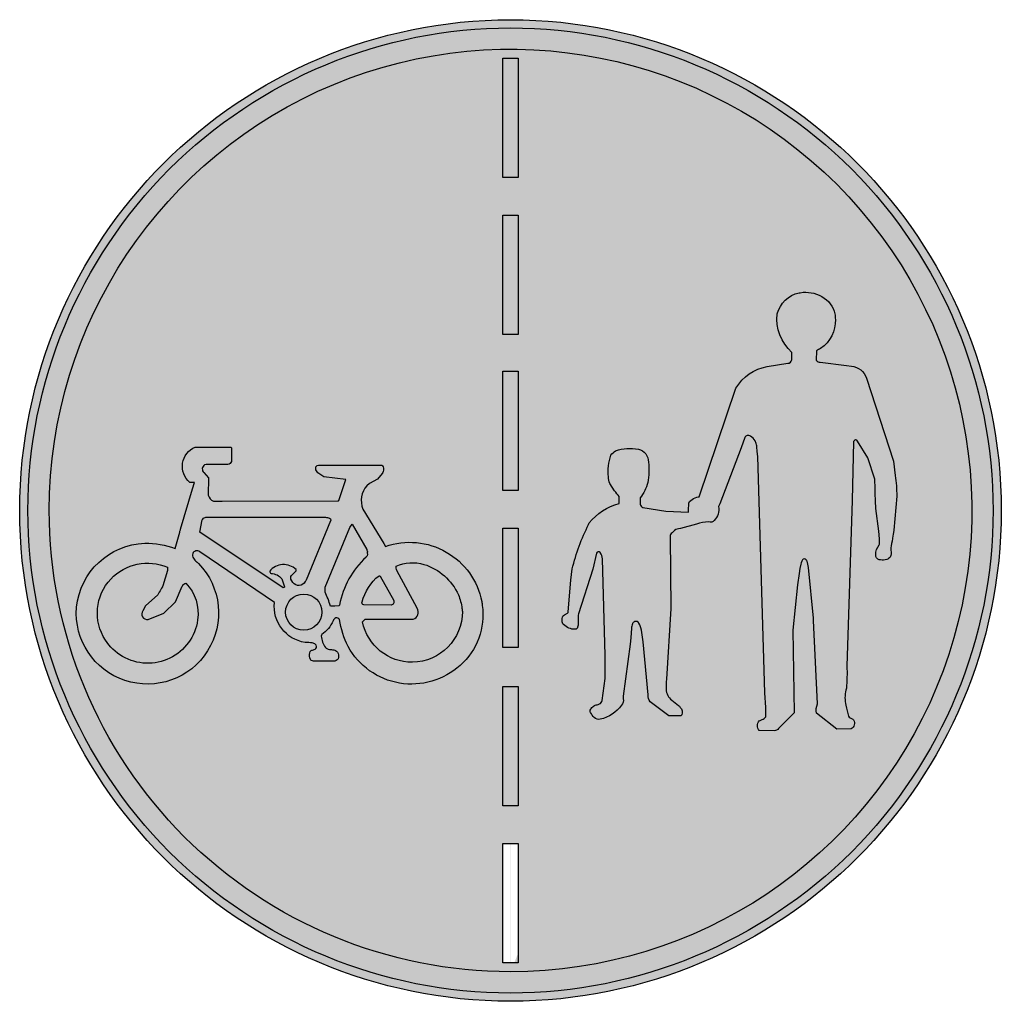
# Model space of a CAD drawing. Extents: x 656 to 1956, y 2 to 602.
# Drawn here: x 656 to 1257, y 2 to 602 of the extents above; entities that cross this region are included whole.
import ezdxf

# ---------------------------------------------------------------- set-up
doc = ezdxf.new("R2010")
doc.units = 0
doc.header["$MEASUREMENT"] = 0

msp = doc.modelspace()

# ---------------------------------------------------------------- hatches: boundary and pattern name
h = msp.add_hatch(color=5)
edge = h.paths.add_edge_path()
edge.add_arc((956.426, 301.962), 300, 90, 270, ccw=False)
edge.add_arc((956.426, 301.962), 300, -90, 90, ccw=False)
edge = h.paths.add_edge_path(flags=16)
edge.add_arc((956.426, 301.962), 295, 179.999948, 270.000034, ccw=False)
edge.add_arc((956.426, 301.962), 295, 89.999957, 180.000043, ccw=False)
edge.add_arc((956.428, 301.96), 295.002, 0.000346, 90.000431, ccw=False)
edge.add_arc((956.428, 301.964), 295.002, 269.999577, 359.999663, ccw=False)
edge = h.paths.add_edge_path(flags=0)
edge.add_arc((956.426, 301.962), 282, 179.999947, 270.000033, ccw=False)
edge.add_arc((956.426, 301.962), 282, 44.999965, 180.000022, ccw=False)
edge.add_arc((956.426, 301.962), 282, -90.000018, 45.00004, ccw=False)
h.paths.add_polyline_path([(951.706, 505.462), (951.706, 578.462), (961.146, 578.462), (961.146, 505.462)], flags=0)
edge = h.paths.add_edge_path(flags=0)
edge.add_line((812.139, 245.741), (766.401, 276.782))
edge.add_arc((764.744, 274.446), 2.864, 54.644244, 154.323322)
edge.add_arc((765.335, 274.709), 3.32, 162.872699, 215.23524)
edge.add_arc((767.866, 275.539), 5.918, 207.631042, 234.326595)
edge.add_arc((738.583, 240.656), 39.646, 46.737511, 49.340095, ccw=False)
edge.add_arc((734.462, 239.31), 43.5, -184.597274, 43.998245, ccw=False)
edge.add_arc((734.359, 238.45), 43.475, 91.894136, 174.261344, ccw=False)
edge.add_arc((733.969, 233.351), 48.561, 68.997043, 91.23544, ccw=False)
edge.add_line((751.374, 278.686), (754.243, 288.777))
edge.add_arc((784.004, 281.042), 30.749, 161.953081, 165.430714, ccw=False)
edge.add_line((754.767, 290.568), (762.019, 315.137))
edge.add_line((762.019, 315.137), (763.146, 319.085))
edge.add_line((763.146, 319.085), (760.426, 319.069))
edge.add_arc((768.618, 328.921), 12.812, 112.62342, 230.256635, ccw=False)
edge.add_line((763.689, 340.747), (785.051, 340.771))
edge.add_arc((784.987, 339.912), 0.861, 24.61375, 85.755953, ccw=False)
edge.add_line((785.77, 340.271), (785.786, 331.886))
edge.add_arc((783.25, 332.805), 2.698, 279.954651, 340.079897, ccw=False)
edge.add_line((783.716, 330.148), (771.335, 330.114))
edge.add_arc((772.386, 317.659), 12.499, 94.821723, 103.67323)
edge.add_arc((770.933, 327.296), 2.923, 120.921479, 227.120804)
edge.add_line((768.944, 325.154), (771.79, 321.997))
edge.add_line((771.79, 321.997), (771.649, 311.263))
edge.add_arc((777.669, 313.217), 6.329, 197.983823, 242.741626)
edge.add_line((774.77, 307.591), (777.804, 307.585))
edge.add_arc((778.449, 288.54), 19.055, 87.586466, 91.938382, ccw=False)
edge.add_line((779.251, 307.579), (780.063, 307.579))
edge.add_line((780.063, 307.579), (850.854, 307.776))
edge.add_arc((850.142, 309.795), 2.141, 289.432516, 309.582946)
edge.add_line((851.506, 308.145), (855.752, 320.845))
edge.add_line((855.752, 320.845), (842.402, 322.599))
edge.add_line((842.402, 322.599), (838.554, 325.028))
edge.add_line((838.554, 325.028), (837.411, 326.882))
edge.add_arc((840.883, 327.683), 3.563, 174.353548, 192.997269, ccw=False)
edge.add_arc((839.045, 327.894), 1.714, 137.673368, 175.317104, ccw=False)
edge.add_arc((839.37, 327.358), 2.322, 99.801435, 133.290368, ccw=False)
edge.add_arc((840.618, 319.147), 10.627, 84.566652, 98.89297, ccw=False)
edge.add_line((841.624, 329.726), (877.673, 329.687))
edge.add_arc((875.435, 327.064), 3.448, -43.729274, 49.537408, ccw=False)
edge.add_line((877.927, 324.68), (875.173, 321.11))
edge.add_line((875.173, 321.11), (870.199, 318.5))
edge.add_line((870.199, 318.5), (868.629, 317.081))
edge.add_arc((878.539, 308.094), 13.378, 137.795434, 203.073657)
edge.add_line((866.231, 302.851), (879.016, 281.864))
edge.add_line((879.016, 281.864), (880, 280.016))
edge.add_arc((894.794, 237.53), 44.988, 11.195522, 109.198131, ccw=False)
edge.add_arc((876.289, 238.723), 63.088, 4.714157, 6.865857, ccw=False)
edge.add_arc((898.45, 238.135), 41.122, -48.629452, 8.070616, ccw=False)
edge.add_arc((895.942, 240.051), 44.221, 208.714492, 312.167953, ccw=False)
edge.add_arc((908.725, 244.181), 57.471, 188.87222, 206.202165, ccw=False)
edge.add_arc((850.141, 234.193), 2.122, 31.992074, 173.96077)
edge.add_arc((827.835, 244.244), 22.46, 306.212082, 334.051864, ccw=False)
edge.add_arc((842.279, 225.15), 1.526, 140.403584, 179.687479)
edge.add_arc((854.965, 226.413), 14.266, 185.048439, 214.988176)
edge.add_arc((845.484, 219.887), 2.758, 216.838982, 260.689607)
edge.add_arc((849.62, 243.745), 26.972, 260.218665, 265.928086)
edge.add_arc((847.438, 212.195), 4.654, 55.561721, 86.712912, ccw=False)
edge.add_arc((847.661, 213.245), 3.685, -7.500367, 49.168462, ccw=False)
edge.add_arc((845.71, 213.101), 5.614, 340.710205, 356.553741, ccw=False)
edge.add_arc((849.175, 212.063), 2.007, 290.194562, 336.019951, ccw=False)
edge.add_arc((847.351, 217.47), 7.713, 282.373132, 289.044143, ccw=False)
edge.add_line((849.004, 209.936), (835.896, 209.91))
edge.add_arc((836.533, 214.653), 4.786, 247.772169, 262.346756, ccw=False)
edge.add_arc((835.188, 211.296), 1.17, 203.707982, 246.576363, ccw=False)
edge.add_arc((841.493, 213.623), 7.889, 170.402501, 200.764786, ccw=False)
edge.add_arc((836.054, 214.5), 2.38, 130.647339, 169.403887, ccw=False)
edge.add_arc((835.574, 214.865), 1.795, 94.258728, 126.598507, ccw=False)
edge.add_arc((835.271, 219.586), 2.936, 273.322008, 293.957653)
edge.add_arc((835.931, 218.739), 1.911, 286.171331, 443.592045)
edge.add_arc((832.129, 211.204), 10.252, 66.947284, 72.238228)
edge.add_arc((831.318, 199.575), 21.753, 79.566274, 91.189427)
edge.add_arc((834.083, 243.18), 22.093, 173.344563, 261.627104, ccw=False)
edge = h.paths.add_edge_path(flags=0)
edge.add_arc((739.809, 266.397), 6.99, -9.509313, 6.928858, ccw=False)
edge.add_line((746.703, 265.242), (743.854, 255.881))
edge.add_arc((734.212, 258.985), 10.129, 338.095631, 342.156399, ccw=False)
edge.add_arc((696.17, 283.07), 55.018, 325.748375, 329.572559, ccw=False)
edge.add_arc((753.983, 244.917), 14.278, 149.776283, 157.177035)
edge.add_line((740.823, 250.455), (733.355, 243.671))
edge.add_line((733.355, 243.671), (731.611, 240.709))
edge.add_arc((734.346, 238.728), 3.377, 144.080375, 278.651465)
edge.add_line((734.854, 235.389), (744.548, 239.097))
edge.add_line((744.548, 239.097), (751.617, 246.126))
edge.add_line((751.617, 246.126), (755.785, 255.723))
edge.add_arc((759.082, 254.121), 3.666, 119.519389, 154.089479, ccw=False)
edge.add_arc((757.909, 255.976), 1.477, 85.536826, 115.369316, ccw=False)
edge.add_arc((738.937, 239.025), 26.528, -8.589315, 43.987996, ccw=False)
edge.add_arc((734.698, 239.35), 30.771, 239.89837, 351.991895, ccw=False)
edge.add_arc((734.19, 238.964), 30.183, 212.483119, 240.364225, ccw=False)
edge.add_arc((734.286, 239.248), 30.418, 136.829715, 212.837375, ccw=False)
edge.add_arc((734.482, 239.25), 30.559, 66.335737, 137.083794, ccw=False)
edge = h.paths.add_edge_path(flags=0)
edge.add_line((766.559, 288.617), (767.955, 296.19))
edge.add_arc((770.429, 295.172), 2.675, 130.769542, 157.629899, ccw=False)
edge.add_arc((770.939, 294.078), 3.851, 92.15838, 125.879454, ccw=False)
edge.add_arc((772.099, 259.544), 38.404, 90.451061, 91.947814, ccw=False)
edge.add_line((771.797, 297.947), (843.255, 297.853))
edge.add_arc((841.526, 285.268), 12.703, 70.859875, 82.177126, ccw=False)
edge.add_arc((845.291, 296.12), 1.216, -2.884892, 70.80966, ccw=False)
edge.add_arc((841.803, 296.211), 4.706, 352.207233, 358.148414, ccw=False)
edge.add_line((846.465, 295.573), (831.583, 259.401))
edge.add_arc((817.045, 268.456), 17.128, 324.44956, 328.082495, ccw=False)
edge.add_arc((826.972, 260.631), 4.54, 217.05098, 331.984065, ccw=False)
edge.add_line((823.348, 257.895), (822.195, 259.923))
edge.add_arc((824.899, 260.707), 2.815, 128.279199, 196.164811, ccw=False)
edge.add_line((823.155, 262.917), (825.388, 265.142))
edge.add_arc((823.357, 265.426), 2.051, 352.037802, 372.127329)
edge.add_arc((817.775, 257.889), 11.003, 46.403986, 141.132819)
edge.add_arc((810.631, 264.8), 1.423, 180.289849, 211.058946)
edge.add_arc((811.294, 265.39), 2.301, 215.118159, 236.317751)
edge.add_arc((809.763, 254.652), 8.827, 38.71914, 88.344442, ccw=False)
edge.add_line((816.65, 260.173), (818.091, 256.003))
edge.add_arc((817.6, 255.467), 0.727, -105.755189, 47.551563, ccw=False)
edge.add_line((817.403, 254.767), (766.559, 288.617))
edge = h.paths.add_edge_path(flags=0)
edge.add_arc((829.995, 239.849), 11.063, 0, 180, ccw=False)
edge.add_arc((829.995, 239.849), 11.063, -180, 0, ccw=False)
edge = h.paths.add_edge_path(flags=0)
edge.add_line((859.64, 293.7), (868.547, 278.094))
edge.add_arc((861.487, 275.152), 7.648, 16.667929, 22.620309, ccw=False)
edge.add_arc((866.785, 276.583), 2.168, -13.602097, 20.614651, ccw=False)
edge.add_arc((834.307, 275.116), 34.598, -1.584219, 1.584219, ccw=False)
edge.add_arc((900.882, 237.121), 48.941, 130.816437, 132.054786)
edge.add_arc((905.11, 233.777), 54.264, 133.004586, 168.967597)
edge.add_line((851.849, 244.161), (851.453, 243.643))
edge.add_line((851.453, 243.643), (849.014, 243.522))
edge.add_arc((848.779, 297.679), 54.158, 267.476767, 270.248327, ccw=False)
edge.add_arc((779.035, 221.946), 70.747, 17.801058, 25.197917)
edge.add_line((843.05, 252.066), (843.05, 255.171))
edge.add_line((843.05, 255.171), (858.275, 291.598))
edge.add_line((858.275, 291.598), (859.64, 293.7))
edge = h.paths.add_edge_path(flags=0)
edge.add_arc((875.487, 260.451), 1.735, 47.674759, 71.230098, ccw=False)
edge.add_line((876.655, 261.734), (885.009, 246.876))
edge.add_arc((883.264, 246.091), 1.914, -84.776214, 24.223633, ccw=False)
edge.add_line((883.438, 244.185), (866.784, 244.266))
edge.add_arc((866.819, 245.475), 1.21, 153.010791, 268.349489, ccw=False)
edge.add_arc((894.45, 238.954), 29.567, 128.498306, 166.166133, ccw=False)
edge = h.paths.add_edge_path(flags=0)
edge.add_line((867.674, 235.475), (896.923, 235.458))
edge.add_arc((895.591, 239.742), 4.486, 287.266305, 393.042515)
edge.add_line((899.352, 242.188), (886.975, 265.346))
edge.add_arc((893.059, 267.94), 6.614, 179.769789, 203.093798, ccw=False)
edge.add_arc((896.518, 244.21), 25.804, 74.247374, 112.976307, ccw=False)
edge.add_arc((893.192, 236.185), 34.446, 24.466676, 72.547679, ccw=False)
edge.add_arc((896.396, 238.533), 30.568, 6.603965, 22.946256, ccw=False)
edge.add_arc((945.632, 245.922), 19.264, 191.598843, 193.283187)
edge.add_arc((921.344, 240.326), 5.661, -0.398577, 11.922982, ccw=False)
edge.add_arc((895.998, 240.192), 31.008, -89.101035, 0.17588, ccw=False)
edge.add_arc((896.153, 239.968), 30.782, 191.525466, 270.615248, ccw=False)
edge.add_arc((868.87, 232.579), 3.133, 112.434385, 156.707652, ccw=False)
edge = h.paths.add_edge_path(flags=0)
edge.add_line((1014.21, 199.194), (1014.39, 213.267))
edge.add_line((1014.39, 213.267), (1012.72, 272.406))
edge.add_arc((1005.444, 271.681), 7.312, 5.693629, 38.456088)
edge.add_arc((1010.209, 275.478), 1.219, 37.982266, 160.589926)
edge.add_line((1009.06, 275.883), (1006.76, 266.14))
edge.add_line((1006.76, 266.14), (998.076, 238.819))
edge.add_arc((1000.576, 237.618), 2.773, 154.349088, 187.59302)
edge.add_line((997.827, 237.252), (997.779, 233.012))
edge.add_arc((993.761, 232.372), 4.069, -24.439454, 9.043423, ccw=False)
edge.add_arc((995.949, 230.902), 1.531, 270.215036, 352.016977, ccw=False)
edge.add_arc((995.584, 238.303), 8.939, 221.656778, 272.378312, ccw=False)
edge.add_arc((990.234, 234.149), 2.227, 172.378529, 233.379747, ccw=False)
edge.add_line((988.026, 234.444), (988.018, 235.943))
edge.add_arc((990.32, 236.06), 2.305, 143.127751, 182.913894, ccw=False)
edge.add_arc((990.639, 235.355), 3.007, 113.508951, 136.011061, ccw=False)
edge.add_line((989.44, 238.112), (991.274, 239.163))
edge.add_arc((990.926, 239.861), 0.78, 296.53175, 369.842798)
edge.add_line((991.694, 239.994), (993.404, 259.367))
edge.add_line((993.404, 259.367), (994.179, 266.244))
edge.add_arc((1113.8, 237.712), 122.977, 153.02761, 166.584275, ccw=False)
edge.add_line((1004.2, 293.489), (1004.58, 294.339))
edge.add_arc((1031.893, 272.272), 35.114, 105.025586, 141.064165, ccw=False)
edge.add_line((1022.79, 306.185), (1022.92, 310.475))
edge.add_arc((1060.435, 343.501), 49.981, 216.175271, 221.358165, ccw=False)
edge.add_line((1020.09, 313.999), (1017.07, 318.402))
edge.add_arc((1036.202, 324.231), 20, 185.071931, 196.944969, ccw=False)
edge.add_arc((1049.599, 325.565), 33.463, 162.243707, 185.31887, ccw=False)
edge.add_arc((1026.285, 329.203), 10.785, 121.124819, 142.487414, ccw=False)
edge.add_arc((1029.475, 313.624), 26.314, 78.814473, 109.457742, ccw=False)
edge.add_arc((1032.792, 331.652), 7.989, -0.817321, 77.067685, ccw=False)
edge.add_arc((991.832, 326.761), 49.181, -9.052359, 5.574019, ccw=False)
edge.add_arc((1012.673, 327.147), 28.893, 322.712398, 343.669878, ccw=False)
edge.add_line((1035.66, 309.643), (1035.63, 305.928))
edge.add_arc((1039.175, 306.796), 3.65, 193.752313, 237.977457)
edge.add_line((1037.24, 303.701), (1051.38, 301.638))
edge.add_line((1051.38, 301.638), (1065.22, 301.017))
edge.add_line((1065.22, 301.017), (1065.34, 302.937))
edge.add_line((1065.34, 302.937), (1065.37, 305.383))
edge.add_arc((1068.613, 305.637), 3.253, 109.819854, 184.475819, ccw=False)
edge.add_arc((1073.907, 299.117), 11.519, 103.436575, 123.731656, ccw=False)
edge.add_arc((1071.362, 312.077), 1.761, 265.714325, 284.08386)
edge.add_line((1071.79, 310.369), (1094.26, 376.76))
edge.add_arc((1118.215, 362.522), 27.866, 100.158249, 149.27461, ccw=False)
edge.add_line((1113.3, 389.952), (1125.92, 391.948))
edge.add_arc((1125.853, 394.565), 2.618, 271.465751, 348.675342)
edge.add_line((1128.42, 394.051), (1128.39, 398.654))
edge.add_arc((1146.869, 419.071), 27.537, 173.651461, 227.852995, ccw=False)
edge.add_arc((1136.786, 417.581), 17.871, 102.460071, 165.300144, ccw=False)
edge.add_arc((1136.503, 413.922), 21.41, 97.900034, 99.605959, ccw=False)
edge.add_arc((1136.878, 416.01), 19.403, 59.727655, 99.847453, ccw=False)
edge.add_arc((1139.145, 418.596), 16.041, 12.921563, 62.063744, ccw=False)
edge.add_arc((1130.974, 418.794), 24.046, -0.005049, 8.101832, ccw=False)
edge.add_arc((1134.658, 417.97), 20.379, -56.113443, 2.310918, ccw=False)
edge.add_arc((1178.374, 343.876), 65.696, 119.503623, 122.092893)
edge.add_line((1143.47, 399.533), (1143.39, 393.773))
edge.add_arc((1145.823, 395.751), 3.135, 219.112649, 267.757249)
edge.add_line((1145.7, 392.618), (1161.93, 390.659))
edge.add_line((1161.93, 390.659), (1164.87, 390.249))
edge.add_arc((1163.518, 379.074), 11.257, 20.087876, 83.102064, ccw=False)
edge.add_line((1174.09, 382.94), (1190.66, 332.035))
edge.add_line((1190.66, 332.035), (1191.69, 323.38))
edge.add_arc((1073.153, 308.391), 119.481, 1.14553, 7.206651, ccw=False)
edge.add_line((1192.61, 310.78), (1190.72, 290.007))
edge.add_line((1190.72, 290.007), (1190.41, 287.348))
edge.add_line((1190.41, 287.348), (1190.26, 286.436))
edge.add_line((1190.26, 286.436), (1189.67, 283.126))
edge.add_arc((1201.747, 278.918), 12.789, 160.790635, 185.646182)
edge.add_arc((1183.119, 276.275), 6.061, -28.218609, 13.209462, ccw=False)
edge.add_arc((1184.879, 276.161), 4.516, 291.446415, 322.464185, ccw=False)
edge.add_arc((1184.131, 282.01), 10.335, 261.253902, 283.419533, ccw=False)
edge.add_arc((1182.308, 274.116), 2.335, 257.931175, 276.189558, ccw=False)
edge.add_arc((1182.83, 274.809), 3.142, 177.640123, 251.259369, ccw=False)
edge.add_arc((1189.306, 274.857), 9.617, 140.743107, 179.514575, ccw=False)
edge.add_arc((1161.731, 284.013), 20.362, 351.326528, 357.284611)
edge.add_line((1182.07, 283.048), (1182.1, 284.712))
edge.add_line((1182.1, 284.712), (1181.62, 289.318))
edge.add_line((1181.62, 289.318), (1179.84, 303.271))
edge.add_arc((1335.285, 315.368), 155.915, 179.980222, 184.449964, ccw=False)
edge.add_line((1179.37, 315.422), (1179.15, 321.039))
edge.add_line((1179.15, 321.039), (1174.81, 334.136))
edge.add_line((1174.81, 334.136), (1168.64, 344.338))
edge.add_arc((1167.441, 343.723), 1.348, 27.16908, 158.159092)
edge.add_line((1166.19, 344.224), (1165.31, 308.086))
edge.add_line((1165.31, 308.086), (1162.05, 206.808))
edge.add_arc((1050.698, 201.967), 111.457, -4.4447, 2.489548, ccw=False)
edge.add_arc((1152.946, 195.092), 9.047, 341.186586, 348.765406, ccw=False)
edge.add_arc((1179.178, 187.536), 18.267, 165.291304, 194.831728)
edge.add_arc((1206.282, 189.658), 45.275, 188.635463, 197.150623)
edge.add_arc((1165.214, 177.258), 2.391, 203.429718, 242.233697)
edge.add_arc((1188.272, 218.796), 49.899, 241.025551, 243.040729)
edge.add_arc((1164.304, 171.603), 3.031, 51.518781, 63.635003, ccw=False)
edge.add_arc((1162.316, 172.007), 4.346, -56.410143, 26.938157, ccw=False)
edge.add_line((1164.72, 168.387), (1155.88, 168.32))
edge.add_line((1155.88, 168.32), (1143.54, 177.987))
edge.add_arc((1151.403, 180.048), 8.129, 152.851702, 194.685934, ccw=False)
edge.add_line((1144.17, 183.757), (1141.73, 234.778))
edge.add_line((1141.73, 234.778), (1141.6, 236.229))
edge.add_line((1141.6, 236.229), (1138.55, 267.028))
edge.add_line((1138.55, 267.028), (1138, 270.085))
edge.add_arc((1134.842, 269.591), 3.197, 8.896984, 44.547354)
edge.add_arc((1136.073, 271.228), 1.21, 30.038821, 152.501236)
edge.add_arc((1136.685, 270.18), 2.328, 136.37788, 157.785459)
edge.add_line((1134.53, 271.06), (1134.18, 269.881))
edge.add_line((1134.18, 269.881), (1134.01, 269.239))
edge.add_line((1134.01, 269.239), (1133.34, 266.435))
edge.add_line((1133.34, 266.435), (1132.84, 263.375))
edge.add_line((1132.84, 263.375), (1131.93, 256.565))
edge.add_line((1131.93, 256.565), (1128.95, 228.855))
edge.add_line((1128.95, 228.855), (1129.77, 178.255))
edge.add_line((1129.77, 178.255), (1120.3, 168.73))
edge.add_arc((1117.742, 170.375), 3.042, 267.327292, 327.253473, ccw=False)
edge.add_line((1117.6, 167.337), (1108.44, 167.384))
edge.add_arc((1111.917, 170.363), 4.578, 138.087317, 220.584035, ccw=False)
edge.add_arc((1100.755, 195.09), 23.015, 289.691249, 294.611604)
edge.add_arc((1107.684, 180.09), 6.492, 294.147343, 319.085558)
edge.add_line((1112.59, 175.838), (1112.57, 181.522))
edge.add_line((1112.57, 181.522), (1111.92, 190.578))
edge.add_line((1111.92, 190.578), (1107.55, 335.048))
edge.add_line((1107.55, 335.048), (1107.32, 338.091))
edge.add_line((1107.32, 338.091), (1107.05, 340.787))
edge.add_arc((1097.335, 339.949), 9.751, 4.927438, 21.46)
edge.add_arc((1098.97, 340.558), 8.007, 21.68501, 29.333929)
edge.add_arc((1099.352, 340.863), 7.525, 28.740857, 60.390443)
edge.add_arc((1101.707, 345.829), 2.083, 49.138686, 160.756273)
edge.add_line((1099.74, 346.516), (1097.41, 340.221))
edge.add_line((1097.41, 340.221), (1084.5, 305.965))
edge.add_line((1084.5, 305.965), (1083.65, 304.312))
edge.add_arc((1074.422, 302.585), 9.388, -45.263593, 10.602178, ccw=False)
edge.add_arc((1078.698, 297.76), 2.973, 249.779868, 321.669009, ccw=False)
edge.add_arc((1077.499, 273.935), 21.035, 89.533029, 110.76725)
edge.add_line((1070.04, 293.604), (1060.37, 290.958))
edge.add_line((1060.37, 290.958), (1059.12, 290.7))
edge.add_arc((1059.062, 287.116), 3.584, 89.0761, 145.741266)
edge.add_arc((1072.946, 271.323), 24.516, 133.404961, 136.103835)
edge.add_arc((1056.391, 286.32), 2.289, 119.031941, 188.990082)
edge.add_line((1054.13, 285.962), (1054.53, 242.124))
edge.add_line((1054.53, 242.124), (1051.84, 198.812))
edge.add_arc((1099.036, 193.349), 47.511, 173.397266, 180.841746)
edge.add_arc((1060.249, 193.059), 8.728, 182.679045, 233.850402)
edge.add_arc((998.225, 110.173), 94.795, 50.038123, 53.131816, ccw=False)
edge.add_arc((1054.232, 177.239), 7.421, 36.067192, 48.89852, ccw=False)
edge.add_arc((1056.747, 178.506), 4.664, -17.312628, 41.693796, ccw=False)
edge.add_arc((1060.115, 177.519), 1.157, 255.211527, 339.698112, ccw=False)
edge.add_line((1059.82, 176.401), (1053.13, 176.363))
edge.add_line((1053.13, 176.363), (1041.77, 185.086))
edge.add_arc((1045.662, 188.5), 5.177, 172.41859, 221.259389, ccw=False)
edge.add_line((1040.53, 189.183), (1037.52, 221.596))
edge.add_line((1037.52, 221.596), (1036.51, 228.707))
edge.add_line((1036.51, 228.707), (1036.13, 230.223))
edge.add_arc((1015.487, 223.241), 21.792, 18.68777, 25.475838)
edge.add_arc((1032.84, 231.886), 2.432, 17.423663, 26.292333)
edge.add_arc((1033.083, 232.055), 2.14, 25.116055, 114.360803)
edge.add_arc((1033.201, 231.86), 2.366, 115.028807, 156.564652)
edge.add_arc((1033.602, 231.256), 3, 149.009262, 153.369151)
edge.add_arc((1037.092, 230.196), 6.624, 158.709005, 181.43526)
edge.add_line((1030.47, 230.03), (1030, 224.041))
edge.add_line((1030, 224.041), (1029.56, 220.238))
edge.add_line((1029.56, 220.238), (1025.35, 188.353))
edge.add_arc((1044.548, 188.051), 19.2, 179.098552, 183.807396)
edge.add_arc((1020.709, 186.064), 4.735, -41.045544, 8.648396, ccw=False)
edge.add_arc((1006.371, 195.783), 22.03, 283.010148, 324.386322, ccw=False)
edge.add_arc((1010.428, 178.06), 3.849, 223.567584, 283.547442, ccw=False)
edge.add_arc((1017.391, 185.039), 13.706, 208.707645, 224.6462, ccw=False)
edge.add_arc((1007.1, 179.384), 1.964, 147.725995, 208.218335, ccw=False)
edge.add_arc((1011.281, 176.893), 6.83, 126.380215, 148.781927, ccw=False)
edge.add_arc((1009.47, 179.791), 3.433, 91.843362, 130.735515, ccw=False)
edge.add_arc((1007.365, 192.211), 9.208, 282.512408, 291.97051)
edge.add_arc((1009.347, 186.583), 3.258, 296.684055, 346.127665)
edge.add_line((1012.51, 185.802), (1014.21, 199.194))
h.paths.add_polyline_path([(951.706, 409.462), (951.706, 482.462), (961.146, 482.462), (961.146, 409.462)], flags=0)
h.paths.add_polyline_path([(951.706, 314.188), (951.706, 387.188), (961.146, 387.188), (961.146, 314.188)], flags=0)
h.paths.add_polyline_path([(951.706, 218.188), (951.706, 291.188), (961.146, 291.188), (961.146, 218.188)], flags=0)
h.paths.add_polyline_path([(951.706, 121.462), (951.706, 194.462), (961.146, 194.462), (961.146, 121.462)], flags=0)
h = msp.add_hatch(color=7)
edge = h.paths.add_edge_path()
edge.add_arc((956.426, 301.962), 295, 179.999948, 270.000034, ccw=False)
edge.add_arc((956.426, 301.962), 295, 89.999957, 180.000043, ccw=False)
edge.add_arc((956.428, 301.96), 295.002, 0.000346, 90.000431, ccw=False)
edge.add_arc((956.428, 301.964), 295.002, 269.999577, 359.999663, ccw=False)
edge = h.paths.add_edge_path(flags=16)
edge.add_arc((956.426, 301.962), 282, 179.999947, 270.000033, ccw=False)
edge.add_arc((956.426, 301.962), 282, 44.999965, 180.000022, ccw=False)
edge.add_arc((956.426, 301.962), 282, -90.000018, 45.00004, ccw=False)
edge = h.paths.add_edge_path(flags=0)
edge.add_line((812.139, 245.741), (766.401, 276.782))
edge.add_arc((764.744, 274.446), 2.864, 54.644244, 154.323322)
edge.add_arc((765.335, 274.709), 3.32, 162.872699, 215.23524)
edge.add_arc((767.866, 275.539), 5.918, 207.631042, 234.326595)
edge.add_arc((738.583, 240.656), 39.646, 46.737511, 49.340095, ccw=False)
edge.add_arc((734.462, 239.31), 43.5, -184.597274, 43.998245, ccw=False)
edge.add_arc((734.359, 238.45), 43.475, 91.894136, 174.261344, ccw=False)
edge.add_arc((733.969, 233.351), 48.561, 68.997043, 91.23544, ccw=False)
edge.add_line((751.374, 278.686), (754.243, 288.777))
edge.add_arc((784.004, 281.042), 30.749, 161.953081, 165.430714, ccw=False)
edge.add_line((754.767, 290.568), (762.019, 315.137))
edge.add_line((762.019, 315.137), (763.146, 319.085))
edge.add_line((763.146, 319.085), (760.426, 319.069))
edge.add_arc((768.618, 328.921), 12.812, 112.62342, 230.256635, ccw=False)
edge.add_line((763.689, 340.747), (785.051, 340.771))
edge.add_arc((784.987, 339.912), 0.861, 24.61375, 85.755953, ccw=False)
edge.add_line((785.77, 340.271), (785.786, 331.886))
edge.add_arc((783.25, 332.805), 2.698, 279.954651, 340.079897, ccw=False)
edge.add_line((783.716, 330.148), (771.335, 330.114))
edge.add_arc((772.386, 317.659), 12.499, 94.821723, 103.67323)
edge.add_arc((770.933, 327.296), 2.923, 120.921479, 227.120804)
edge.add_line((768.944, 325.154), (771.79, 321.997))
edge.add_line((771.79, 321.997), (771.649, 311.263))
edge.add_arc((777.669, 313.217), 6.329, 197.983823, 242.741626)
edge.add_line((774.77, 307.591), (777.804, 307.585))
edge.add_arc((778.449, 288.54), 19.055, 87.586466, 91.938382, ccw=False)
edge.add_line((779.251, 307.579), (780.063, 307.579))
edge.add_line((780.063, 307.579), (850.854, 307.776))
edge.add_arc((850.142, 309.795), 2.141, 289.432516, 309.582946)
edge.add_line((851.506, 308.145), (855.752, 320.845))
edge.add_line((855.752, 320.845), (842.402, 322.599))
edge.add_line((842.402, 322.599), (838.554, 325.028))
edge.add_line((838.554, 325.028), (837.411, 326.882))
edge.add_arc((840.883, 327.683), 3.563, 174.353548, 192.997269, ccw=False)
edge.add_arc((839.045, 327.894), 1.714, 137.673368, 175.317104, ccw=False)
edge.add_arc((839.37, 327.358), 2.322, 99.801435, 133.290368, ccw=False)
edge.add_arc((840.618, 319.147), 10.627, 84.566652, 98.89297, ccw=False)
edge.add_line((841.624, 329.726), (877.673, 329.687))
edge.add_arc((875.435, 327.064), 3.448, -43.729274, 49.537408, ccw=False)
edge.add_line((877.927, 324.68), (875.173, 321.11))
edge.add_line((875.173, 321.11), (870.199, 318.5))
edge.add_line((870.199, 318.5), (868.629, 317.081))
edge.add_arc((878.539, 308.094), 13.378, 137.795434, 203.073657)
edge.add_line((866.231, 302.851), (879.016, 281.864))
edge.add_line((879.016, 281.864), (880, 280.016))
edge.add_arc((894.794, 237.53), 44.988, 11.195522, 109.198131, ccw=False)
edge.add_arc((876.289, 238.723), 63.088, 4.714157, 6.865857, ccw=False)
edge.add_arc((898.45, 238.135), 41.122, -48.629452, 8.070616, ccw=False)
edge.add_arc((895.942, 240.051), 44.221, 208.714492, 312.167953, ccw=False)
edge.add_arc((908.725, 244.181), 57.471, 188.87222, 206.202165, ccw=False)
edge.add_arc((850.141, 234.193), 2.122, 31.992074, 173.96077)
edge.add_arc((827.835, 244.244), 22.46, 306.212082, 334.051864, ccw=False)
edge.add_arc((842.279, 225.15), 1.526, 140.403584, 179.687479)
edge.add_arc((854.965, 226.413), 14.266, 185.048439, 214.988176)
edge.add_arc((845.484, 219.887), 2.758, 216.838982, 260.689607)
edge.add_arc((849.62, 243.745), 26.972, 260.218665, 265.928086)
edge.add_arc((847.438, 212.195), 4.654, 55.561721, 86.712912, ccw=False)
edge.add_arc((847.661, 213.245), 3.685, -7.500367, 49.168462, ccw=False)
edge.add_arc((845.71, 213.101), 5.614, 340.710205, 356.553741, ccw=False)
edge.add_arc((849.175, 212.063), 2.007, 290.194562, 336.019951, ccw=False)
edge.add_arc((847.351, 217.47), 7.713, 282.373132, 289.044143, ccw=False)
edge.add_line((849.004, 209.936), (835.896, 209.91))
edge.add_arc((836.533, 214.653), 4.786, 247.772169, 262.346756, ccw=False)
edge.add_arc((835.188, 211.296), 1.17, 203.707982, 246.576363, ccw=False)
edge.add_arc((841.493, 213.623), 7.889, 170.402501, 200.764786, ccw=False)
edge.add_arc((836.054, 214.5), 2.38, 130.647339, 169.403887, ccw=False)
edge.add_arc((835.574, 214.865), 1.795, 94.258728, 126.598507, ccw=False)
edge.add_arc((835.271, 219.586), 2.936, 273.322008, 293.957653)
edge.add_arc((835.931, 218.739), 1.911, 286.171331, 443.592045)
edge.add_arc((832.129, 211.204), 10.252, 66.947284, 72.238228)
edge.add_arc((831.318, 199.575), 21.753, 79.566274, 91.189427)
edge.add_arc((834.083, 243.18), 22.093, 173.344563, 261.627104, ccw=False)
edge = h.paths.add_edge_path(flags=0)
edge.add_arc((739.809, 266.397), 6.99, -9.509313, 6.928858, ccw=False)
edge.add_line((746.703, 265.242), (743.854, 255.881))
edge.add_arc((734.212, 258.985), 10.129, 338.095631, 342.156399, ccw=False)
edge.add_arc((696.17, 283.07), 55.018, 325.748375, 329.572559, ccw=False)
edge.add_arc((753.983, 244.917), 14.278, 149.776283, 157.177035)
edge.add_line((740.823, 250.455), (733.355, 243.671))
edge.add_line((733.355, 243.671), (731.611, 240.709))
edge.add_arc((734.346, 238.728), 3.377, 144.080375, 278.651465)
edge.add_line((734.854, 235.389), (744.548, 239.097))
edge.add_line((744.548, 239.097), (751.617, 246.126))
edge.add_line((751.617, 246.126), (755.785, 255.723))
edge.add_arc((759.082, 254.121), 3.666, 119.519389, 154.089479, ccw=False)
edge.add_arc((757.909, 255.976), 1.477, 85.536826, 115.369316, ccw=False)
edge.add_arc((738.937, 239.025), 26.528, -8.589315, 43.987996, ccw=False)
edge.add_arc((734.698, 239.35), 30.771, 239.89837, 351.991895, ccw=False)
edge.add_arc((734.19, 238.964), 30.183, 212.483119, 240.364225, ccw=False)
edge.add_arc((734.286, 239.248), 30.418, 136.829715, 212.837375, ccw=False)
edge.add_arc((734.482, 239.25), 30.559, 66.335737, 137.083794, ccw=False)
edge = h.paths.add_edge_path(flags=0)
edge.add_line((766.559, 288.617), (767.955, 296.19))
edge.add_arc((770.429, 295.172), 2.675, 130.769542, 157.629899, ccw=False)
edge.add_arc((770.939, 294.078), 3.851, 92.15838, 125.879454, ccw=False)
edge.add_arc((772.099, 259.544), 38.404, 90.451061, 91.947814, ccw=False)
edge.add_line((771.797, 297.947), (843.255, 297.853))
edge.add_arc((841.526, 285.268), 12.703, 70.859875, 82.177126, ccw=False)
edge.add_arc((845.291, 296.12), 1.216, -2.884892, 70.80966, ccw=False)
edge.add_arc((841.803, 296.211), 4.706, 352.207233, 358.148414, ccw=False)
edge.add_line((846.465, 295.573), (831.583, 259.401))
edge.add_arc((817.045, 268.456), 17.128, 324.44956, 328.082495, ccw=False)
edge.add_arc((826.972, 260.631), 4.54, 217.05098, 331.984065, ccw=False)
edge.add_line((823.348, 257.895), (822.195, 259.923))
edge.add_arc((824.899, 260.707), 2.815, 128.279199, 196.164811, ccw=False)
edge.add_line((823.155, 262.917), (825.388, 265.142))
edge.add_arc((823.357, 265.426), 2.051, 352.037802, 372.127329)
edge.add_arc((817.775, 257.889), 11.003, 46.403986, 141.132819)
edge.add_arc((810.631, 264.8), 1.423, 180.289849, 211.058946)
edge.add_arc((811.294, 265.39), 2.301, 215.118159, 236.317751)
edge.add_arc((809.763, 254.652), 8.827, 38.71914, 88.344442, ccw=False)
edge.add_line((816.65, 260.173), (818.091, 256.003))
edge.add_arc((817.6, 255.467), 0.727, -105.755189, 47.551563, ccw=False)
edge.add_line((817.403, 254.767), (766.559, 288.617))
edge = h.paths.add_edge_path(flags=0)
edge.add_arc((829.995, 239.849), 11.063, 0, 180, ccw=False)
edge.add_arc((829.995, 239.849), 11.063, -180, 0, ccw=False)
edge = h.paths.add_edge_path(flags=0)
edge.add_line((859.64, 293.7), (868.547, 278.094))
edge.add_arc((861.487, 275.152), 7.648, 16.667929, 22.620309, ccw=False)
edge.add_arc((866.785, 276.583), 2.168, -13.602097, 20.614651, ccw=False)
edge.add_arc((834.307, 275.116), 34.598, -1.584219, 1.584219, ccw=False)
edge.add_arc((900.882, 237.121), 48.941, 130.816437, 132.054786)
edge.add_arc((905.11, 233.777), 54.264, 133.004586, 168.967597)
edge.add_line((851.849, 244.161), (851.453, 243.643))
edge.add_line((851.453, 243.643), (849.014, 243.522))
edge.add_arc((848.779, 297.679), 54.158, 267.476767, 270.248327, ccw=False)
edge.add_arc((779.035, 221.946), 70.747, 17.801058, 25.197917)
edge.add_line((843.05, 252.066), (843.05, 255.171))
edge.add_line((843.05, 255.171), (858.275, 291.598))
edge.add_line((858.275, 291.598), (859.64, 293.7))
edge = h.paths.add_edge_path(flags=0)
edge.add_arc((875.487, 260.451), 1.735, 47.674759, 71.230098, ccw=False)
edge.add_line((876.655, 261.734), (885.009, 246.876))
edge.add_arc((883.264, 246.091), 1.914, -84.776214, 24.223633, ccw=False)
edge.add_line((883.438, 244.185), (866.784, 244.266))
edge.add_arc((866.819, 245.475), 1.21, 153.010791, 268.349489, ccw=False)
edge.add_arc((894.45, 238.954), 29.567, 128.498306, 166.166133, ccw=False)
edge = h.paths.add_edge_path(flags=0)
edge.add_line((867.674, 235.475), (896.923, 235.458))
edge.add_arc((895.591, 239.742), 4.486, 287.266305, 393.042515)
edge.add_line((899.352, 242.188), (886.975, 265.346))
edge.add_arc((893.059, 267.94), 6.614, 179.769789, 203.093798, ccw=False)
edge.add_arc((896.518, 244.21), 25.804, 74.247374, 112.976307, ccw=False)
edge.add_arc((893.192, 236.185), 34.446, 24.466676, 72.547679, ccw=False)
edge.add_arc((896.396, 238.533), 30.568, 6.603965, 22.946256, ccw=False)
edge.add_arc((945.632, 245.922), 19.264, 191.598843, 193.283187)
edge.add_arc((921.344, 240.326), 5.661, -0.398577, 11.922982, ccw=False)
edge.add_arc((895.998, 240.192), 31.008, -89.101035, 0.17588, ccw=False)
edge.add_arc((896.153, 239.968), 30.782, 191.525466, 270.615248, ccw=False)
edge.add_arc((868.87, 232.579), 3.133, 112.434385, 156.707652, ccw=False)
edge = h.paths.add_edge_path(flags=0)
edge.add_line((1014.21, 199.194), (1014.39, 213.267))
edge.add_line((1014.39, 213.267), (1012.72, 272.406))
edge.add_arc((1005.444, 271.681), 7.312, 5.693629, 38.456088)
edge.add_arc((1010.209, 275.478), 1.219, 37.982266, 160.589926)
edge.add_line((1009.06, 275.883), (1006.76, 266.14))
edge.add_line((1006.76, 266.14), (998.076, 238.819))
edge.add_arc((1000.576, 237.618), 2.773, 154.349088, 187.59302)
edge.add_line((997.827, 237.252), (997.779, 233.012))
edge.add_arc((993.761, 232.372), 4.069, -24.439454, 9.043423, ccw=False)
edge.add_arc((995.949, 230.902), 1.531, 270.215036, 352.016977, ccw=False)
edge.add_arc((995.584, 238.303), 8.939, 221.656778, 272.378312, ccw=False)
edge.add_arc((990.234, 234.149), 2.227, 172.378529, 233.379747, ccw=False)
edge.add_line((988.026, 234.444), (988.018, 235.943))
edge.add_arc((990.32, 236.06), 2.305, 143.127751, 182.913894, ccw=False)
edge.add_arc((990.639, 235.355), 3.007, 113.508951, 136.011061, ccw=False)
edge.add_line((989.44, 238.112), (991.274, 239.163))
edge.add_arc((990.926, 239.861), 0.78, 296.53175, 369.842798)
edge.add_line((991.694, 239.994), (993.404, 259.367))
edge.add_line((993.404, 259.367), (994.179, 266.244))
edge.add_arc((1113.8, 237.712), 122.977, 153.02761, 166.584275, ccw=False)
edge.add_line((1004.2, 293.489), (1004.58, 294.339))
edge.add_arc((1031.893, 272.272), 35.114, 105.025586, 141.064165, ccw=False)
edge.add_line((1022.79, 306.185), (1022.92, 310.475))
edge.add_arc((1060.435, 343.501), 49.981, 216.175271, 221.358165, ccw=False)
edge.add_line((1020.09, 313.999), (1017.07, 318.402))
edge.add_arc((1036.202, 324.231), 20, 185.071931, 196.944969, ccw=False)
edge.add_arc((1049.599, 325.565), 33.463, 162.243707, 185.31887, ccw=False)
edge.add_arc((1026.285, 329.203), 10.785, 121.124819, 142.487414, ccw=False)
edge.add_arc((1029.475, 313.624), 26.314, 78.814473, 109.457742, ccw=False)
edge.add_arc((1032.792, 331.652), 7.989, -0.817321, 77.067685, ccw=False)
edge.add_arc((991.832, 326.761), 49.181, -9.052359, 5.574019, ccw=False)
edge.add_arc((1012.673, 327.147), 28.893, 322.712398, 343.669878, ccw=False)
edge.add_line((1035.66, 309.643), (1035.63, 305.928))
edge.add_arc((1039.175, 306.796), 3.65, 193.752313, 237.977457)
edge.add_line((1037.24, 303.701), (1051.38, 301.638))
edge.add_line((1051.38, 301.638), (1065.22, 301.017))
edge.add_line((1065.22, 301.017), (1065.34, 302.937))
edge.add_line((1065.34, 302.937), (1065.37, 305.383))
edge.add_arc((1068.613, 305.637), 3.253, 109.819854, 184.475819, ccw=False)
edge.add_arc((1073.907, 299.117), 11.519, 103.436575, 123.731656, ccw=False)
edge.add_arc((1071.362, 312.077), 1.761, 265.714325, 284.08386)
edge.add_line((1071.79, 310.369), (1094.26, 376.76))
edge.add_arc((1118.215, 362.522), 27.866, 100.158249, 149.27461, ccw=False)
edge.add_line((1113.3, 389.952), (1125.92, 391.948))
edge.add_arc((1125.853, 394.565), 2.618, 271.465751, 348.675342)
edge.add_line((1128.42, 394.051), (1128.39, 398.654))
edge.add_arc((1146.869, 419.071), 27.537, 173.651461, 227.852995, ccw=False)
edge.add_arc((1136.786, 417.581), 17.871, 102.460071, 165.300144, ccw=False)
edge.add_arc((1136.503, 413.922), 21.41, 97.900034, 99.605959, ccw=False)
edge.add_arc((1136.878, 416.01), 19.403, 59.727655, 99.847453, ccw=False)
edge.add_arc((1139.145, 418.596), 16.041, 12.921563, 62.063744, ccw=False)
edge.add_arc((1130.974, 418.794), 24.046, -0.005049, 8.101832, ccw=False)
edge.add_arc((1134.658, 417.97), 20.379, -56.113443, 2.310918, ccw=False)
edge.add_arc((1178.374, 343.876), 65.696, 119.503623, 122.092893)
edge.add_line((1143.47, 399.533), (1143.39, 393.773))
edge.add_arc((1145.823, 395.751), 3.135, 219.112649, 267.757249)
edge.add_line((1145.7, 392.618), (1161.93, 390.659))
edge.add_line((1161.93, 390.659), (1164.87, 390.249))
edge.add_arc((1163.518, 379.074), 11.257, 20.087876, 83.102064, ccw=False)
edge.add_line((1174.09, 382.94), (1190.66, 332.035))
edge.add_line((1190.66, 332.035), (1191.69, 323.38))
edge.add_arc((1073.153, 308.391), 119.481, 1.14553, 7.206651, ccw=False)
edge.add_line((1192.61, 310.78), (1190.72, 290.007))
edge.add_line((1190.72, 290.007), (1190.41, 287.348))
edge.add_line((1190.41, 287.348), (1190.26, 286.436))
edge.add_line((1190.26, 286.436), (1189.67, 283.126))
edge.add_arc((1201.747, 278.918), 12.789, 160.790635, 185.646182)
edge.add_arc((1183.119, 276.275), 6.061, -28.218609, 13.209462, ccw=False)
edge.add_arc((1184.879, 276.161), 4.516, 291.446415, 322.464185, ccw=False)
edge.add_arc((1184.131, 282.01), 10.335, 261.253902, 283.419533, ccw=False)
edge.add_arc((1182.308, 274.116), 2.335, 257.931175, 276.189558, ccw=False)
edge.add_arc((1182.83, 274.809), 3.142, 177.640123, 251.259369, ccw=False)
edge.add_arc((1189.306, 274.857), 9.617, 140.743107, 179.514575, ccw=False)
edge.add_arc((1161.731, 284.013), 20.362, 351.326528, 357.284611)
edge.add_line((1182.07, 283.048), (1182.1, 284.712))
edge.add_line((1182.1, 284.712), (1181.62, 289.318))
edge.add_line((1181.62, 289.318), (1179.84, 303.271))
edge.add_arc((1335.285, 315.368), 155.915, 179.980222, 184.449964, ccw=False)
edge.add_line((1179.37, 315.422), (1179.15, 321.039))
edge.add_line((1179.15, 321.039), (1174.81, 334.136))
edge.add_line((1174.81, 334.136), (1168.64, 344.338))
edge.add_arc((1167.441, 343.723), 1.348, 27.16908, 158.159092)
edge.add_line((1166.19, 344.224), (1165.31, 308.086))
edge.add_line((1165.31, 308.086), (1162.05, 206.808))
edge.add_arc((1050.698, 201.967), 111.457, -4.4447, 2.489548, ccw=False)
edge.add_arc((1152.946, 195.092), 9.047, 341.186586, 348.765406, ccw=False)
edge.add_arc((1179.178, 187.536), 18.267, 165.291304, 194.831728)
edge.add_arc((1206.282, 189.658), 45.275, 188.635463, 197.150623)
edge.add_arc((1165.214, 177.258), 2.391, 203.429718, 242.233697)
edge.add_arc((1188.272, 218.796), 49.899, 241.025551, 243.040729)
edge.add_arc((1164.304, 171.603), 3.031, 51.518781, 63.635003, ccw=False)
edge.add_arc((1162.316, 172.007), 4.346, -56.410143, 26.938157, ccw=False)
edge.add_line((1164.72, 168.387), (1155.88, 168.32))
edge.add_line((1155.88, 168.32), (1143.54, 177.987))
edge.add_arc((1151.403, 180.048), 8.129, 152.851702, 194.685934, ccw=False)
edge.add_line((1144.17, 183.757), (1141.73, 234.778))
edge.add_line((1141.73, 234.778), (1141.6, 236.229))
edge.add_line((1141.6, 236.229), (1138.55, 267.028))
edge.add_line((1138.55, 267.028), (1138, 270.085))
edge.add_arc((1134.842, 269.591), 3.197, 8.896984, 44.547354)
edge.add_arc((1136.073, 271.228), 1.21, 30.038821, 152.501236)
edge.add_arc((1136.685, 270.18), 2.328, 136.37788, 157.785459)
edge.add_line((1134.53, 271.06), (1134.18, 269.881))
edge.add_line((1134.18, 269.881), (1134.01, 269.239))
edge.add_line((1134.01, 269.239), (1133.34, 266.435))
edge.add_line((1133.34, 266.435), (1132.84, 263.375))
edge.add_line((1132.84, 263.375), (1131.93, 256.565))
edge.add_line((1131.93, 256.565), (1128.95, 228.855))
edge.add_line((1128.95, 228.855), (1129.77, 178.255))
edge.add_line((1129.77, 178.255), (1120.3, 168.73))
edge.add_arc((1117.742, 170.375), 3.042, 267.327292, 327.253473, ccw=False)
edge.add_line((1117.6, 167.337), (1108.44, 167.384))
edge.add_arc((1111.917, 170.363), 4.578, 138.087317, 220.584035, ccw=False)
edge.add_arc((1100.755, 195.09), 23.015, 289.691249, 294.611604)
edge.add_arc((1107.684, 180.09), 6.492, 294.147343, 319.085558)
edge.add_line((1112.59, 175.838), (1112.57, 181.522))
edge.add_line((1112.57, 181.522), (1111.92, 190.578))
edge.add_line((1111.92, 190.578), (1107.55, 335.048))
edge.add_line((1107.55, 335.048), (1107.32, 338.091))
edge.add_line((1107.32, 338.091), (1107.05, 340.787))
edge.add_arc((1097.335, 339.949), 9.751, 4.927438, 21.46)
edge.add_arc((1098.97, 340.558), 8.007, 21.68501, 29.333929)
edge.add_arc((1099.352, 340.863), 7.525, 28.740857, 60.390443)
edge.add_arc((1101.707, 345.829), 2.083, 49.138686, 160.756273)
edge.add_line((1099.74, 346.516), (1097.41, 340.221))
edge.add_line((1097.41, 340.221), (1084.5, 305.965))
edge.add_line((1084.5, 305.965), (1083.65, 304.312))
edge.add_arc((1074.422, 302.585), 9.388, -45.263593, 10.602178, ccw=False)
edge.add_arc((1078.698, 297.76), 2.973, 249.779868, 321.669009, ccw=False)
edge.add_arc((1077.499, 273.935), 21.035, 89.533029, 110.76725)
edge.add_line((1070.04, 293.604), (1060.37, 290.958))
edge.add_line((1060.37, 290.958), (1059.12, 290.7))
edge.add_arc((1059.062, 287.116), 3.584, 89.0761, 145.741266)
edge.add_arc((1072.946, 271.323), 24.516, 133.404961, 136.103835)
edge.add_arc((1056.391, 286.32), 2.289, 119.031941, 188.990082)
edge.add_line((1054.13, 285.962), (1054.53, 242.124))
edge.add_line((1054.53, 242.124), (1051.84, 198.812))
edge.add_arc((1099.036, 193.349), 47.511, 173.397266, 180.841746)
edge.add_arc((1060.249, 193.059), 8.728, 182.679045, 233.850402)
edge.add_arc((998.225, 110.173), 94.795, 50.038123, 53.131816, ccw=False)
edge.add_arc((1054.232, 177.239), 7.421, 36.067192, 48.89852, ccw=False)
edge.add_arc((1056.747, 178.506), 4.664, -17.312628, 41.693796, ccw=False)
edge.add_arc((1060.115, 177.519), 1.157, 255.211527, 339.698112, ccw=False)
edge.add_line((1059.82, 176.401), (1053.13, 176.363))
edge.add_line((1053.13, 176.363), (1041.77, 185.086))
edge.add_arc((1045.662, 188.5), 5.177, 172.41859, 221.259389, ccw=False)
edge.add_line((1040.53, 189.183), (1037.52, 221.596))
edge.add_line((1037.52, 221.596), (1036.51, 228.707))
edge.add_line((1036.51, 228.707), (1036.13, 230.223))
edge.add_arc((1015.487, 223.241), 21.792, 18.68777, 25.475838)
edge.add_arc((1032.84, 231.886), 2.432, 17.423663, 26.292333)
edge.add_arc((1033.083, 232.055), 2.14, 25.116055, 114.360803)
edge.add_arc((1033.201, 231.86), 2.366, 115.028807, 156.564652)
edge.add_arc((1033.602, 231.256), 3, 149.009262, 153.369151)
edge.add_arc((1037.092, 230.196), 6.624, 158.709005, 181.43526)
edge.add_line((1030.47, 230.03), (1030, 224.041))
edge.add_line((1030, 224.041), (1029.56, 220.238))
edge.add_line((1029.56, 220.238), (1025.35, 188.353))
edge.add_arc((1044.548, 188.051), 19.2, 179.098552, 183.807396)
edge.add_arc((1020.709, 186.064), 4.735, -41.045544, 8.648396, ccw=False)
edge.add_arc((1006.371, 195.783), 22.03, 283.010148, 324.386322, ccw=False)
edge.add_arc((1010.428, 178.06), 3.849, 223.567584, 283.547442, ccw=False)
edge.add_arc((1017.391, 185.039), 13.706, 208.707645, 224.6462, ccw=False)
edge.add_arc((1007.1, 179.384), 1.964, 147.725995, 208.218335, ccw=False)
edge.add_arc((1011.281, 176.893), 6.83, 126.380215, 148.781927, ccw=False)
edge.add_arc((1009.47, 179.791), 3.433, 91.843362, 130.735515, ccw=False)
edge.add_arc((1007.365, 192.211), 9.208, 282.512408, 291.97051)
edge.add_arc((1009.347, 186.583), 3.258, 296.684055, 346.127665)
edge.add_line((1012.51, 185.802), (1014.21, 199.194))
h.paths.add_polyline_path([(951.706, 409.462), (951.706, 482.462), (961.146, 482.462), (961.146, 409.462)], flags=0)
h.paths.add_polyline_path([(951.706, 314.188), (951.706, 387.188), (961.146, 387.188), (961.146, 314.188)], flags=0)
h.paths.add_polyline_path([(951.706, 218.188), (951.706, 291.188), (961.146, 291.188), (961.146, 218.188)], flags=0)
h.paths.add_polyline_path([(951.706, 505.462), (951.706, 578.462), (961.146, 578.462), (961.146, 505.462)], flags=0)
h.paths.add_polyline_path([(951.706, 121.462), (951.706, 194.462), (961.146, 194.462), (961.146, 121.462)], flags=0)
h.paths.add_polyline_path([(951.706, 25.462), (951.706, 98.462), (961.146, 98.462), (961.146, 25.462)], flags=0)

# ---------------------------------------------------------------- linework, layer by layer
at = {"color": 5}
msp.add_lwpolyline([(956.426, 1.962, -1), (956.426, 601.962, -1)], format="xyb", close=True, dxfattribs=at)
for points in [[(956.426, 6.962, -0.414214), (661.426, 301.962, -0.414214), (956.426, 596.962, -0.414214), (1251.43, 301.962, -0.414214)], [(956.426, 19.962, -0.414214), (674.426, 301.962, -0.668179), (1155.83, 501.366, -0.668179)], [(1014.21, 199.194), (1014.39, 213.267), (1012.72, 272.406, 0.143935), (1011.17, 276.228, 0.592622), (1009.06, 275.883), (1006.76, 266.14), (998.076, 238.819, 0.14608), (997.827, 237.252), (997.779, 233.012, -0.147145), (997.465, 230.689, -0.3729), (995.955, 229.371, -0.225), (988.905, 232.361, -0.272637), (988.026, 234.444), (988.018, 235.943, -0.175365), (988.476, 237.443, -0.0985007), (989.44, 238.112), (991.274, 239.163, 0.331256), (991.694, 239.994), (993.404, 259.367), (994.179, 266.244, -0.0592212), (1004.2, 293.489), (1004.58, 294.339, -0.158557), (1022.79, 306.185), (1022.92, 310.475, -0.0226185), (1020.09, 313.999), (1017.07, 318.402, -0.0518523), (1016.28, 322.463, -0.101026), (1017.73, 335.77, -0.0934828), (1020.71, 338.435, -0.134509), (1034.58, 339.438, -0.353554), (1040.78, 331.538, -0.0639064), (1040.4, 319.023, -0.0917), (1035.66, 309.643), (1035.63, 305.928, 0.1954), (1037.24, 303.701), (1051.38, 301.638), (1065.22, 301.017), (1065.34, 302.937), (1065.37, 305.383, -0.337781), (1067.51, 308.697, -0.0887862), (1071.23, 310.321, 0.0803243), (1071.79, 310.369), (1094.26, 376.76, -0.217653), (1113.3, 389.952), (1125.92, 391.948, 0.350242), (1128.42, 394.051), (1128.39, 398.654, -0.241009), (1119.5, 422.116, -0.281276), (1132.93, 435.031, -0.0074436), (1133.56, 435.128, -0.176866), (1146.66, 432.768, -0.217771), (1154.78, 422.183, -0.0353877), (1155.02, 418.792, -0.260594), (1146.02, 401.053, 0.0112983), (1143.47, 399.533), (1143.39, 393.773, 0.215498), (1145.7, 392.618), (1161.93, 390.659), (1164.87, 390.249, -0.282096), (1174.09, 382.94), (1190.66, 332.035), (1191.69, 323.38, -0.0264528), (1192.61, 310.78), (1190.72, 290.007), (1190.41, 287.348), (1190.26, 286.436), (1189.67, 283.126, 0.10888), (1189.02, 277.66, -0.182759), (1188.46, 273.409, -0.136173), (1186.53, 271.957, -0.0970185), (1182.56, 271.795, -0.0798362), (1181.82, 271.833, -0.332749), (1179.69, 274.938, -0.170805), (1181.86, 280.942, 0.0260029), (1182.07, 283.048), (1182.1, 284.712), (1181.62, 289.318), (1179.84, 303.271, -0.0195054), (1179.37, 315.422), (1179.15, 321.039), (1174.81, 334.136), (1168.64, 344.338, 0.64316), (1166.19, 344.224), (1165.31, 308.086), (1162.05, 206.808, -0.0302656), (1161.82, 193.329, -0.0330809), (1161.51, 192.174, 0.129613), (1161.52, 182.86, 0.0371715), (1163.02, 176.307, 0.170951), (1164.1, 175.142, 0.0087931), (1165.65, 174.319, -0.0529163), (1166.19, 173.976, -0.380605), (1164.72, 168.387), (1155.88, 168.32), (1143.54, 177.987, -0.184591), (1144.17, 183.757), (1141.73, 234.778), (1141.6, 236.229), (1138.55, 267.028), (1138, 270.085, 0.156821), (1137.12, 271.833, 0.591766), (1135, 271.786, 0.0936808), (1134.53, 271.06), (1134.18, 269.881), (1134.01, 269.239), (1133.34, 266.435), (1132.84, 263.375), (1131.93, 256.565), (1128.95, 228.855), (1129.77, 178.255), (1120.3, 168.73, -0.267604), (1117.6, 167.337), (1108.44, 167.384, -0.376357), (1108.51, 173.421, 0.0214724), (1110.34, 174.166, 0.109245), (1112.59, 175.838), (1112.57, 181.522), (1111.92, 190.578), (1107.55, 335.048), (1107.32, 338.091), (1107.05, 340.787, 0.0722623), (1106.41, 343.517, 0.0333871), (1105.95, 344.481, 0.138982), (1103.07, 347.405, 0.529571), (1099.74, 346.516), (1097.41, 340.221), (1084.5, 305.965), (1083.65, 304.312, -0.248706), (1081.03, 295.916, -0.324385), (1077.67, 294.97, 0.0929178), (1070.04, 293.604), (1060.37, 290.958), (1059.12, 290.7, 0.252413), (1056.1, 289.134, 0.0117766), (1055.28, 288.321, 0.315098), (1054.13, 285.962), (1054.53, 242.124), (1051.84, 198.812, 0.0324941), (1051.53, 192.651, 0.227063), (1055.1, 186.011, -0.0134996), (1059.11, 182.831, -0.0560458), (1060.23, 181.608, -0.263308), (1061.2, 177.118, -0.386302), (1059.82, 176.401), (1053.13, 176.363), (1041.77, 185.086, -0.216394), (1040.53, 189.183), (1037.52, 221.596), (1036.51, 228.707), (1036.13, 230.223, 0.0296272), (1035.16, 232.614, 0.0387162), (1035.02, 232.963, 0.410358), (1032.2, 234.004, 0.183245), (1031.03, 232.801, 0.0190259), (1030.92, 232.601, 0.0994883), (1030.47, 230.03), (1030, 224.041), (1029.56, 220.238), (1025.35, 188.353, 0.0205491), (1025.39, 186.776, -0.220294), (1024.28, 182.955, -0.182525), (1011.33, 174.319, -0.267855), (1007.64, 175.408, -0.0696574), (1005.37, 178.456, -0.270253), (1005.44, 180.433, -0.0980584), (1007.23, 182.392, -0.171347), (1009.36, 183.222, 0.0412922), (1010.81, 183.672, 0.219149), (1012.51, 185.802)], [(812.139, 245.741), (766.401, 276.782, 0.464604), (762.162, 275.687, 0.232535), (762.623, 272.794, 0.117011), (764.415, 270.731, -0.0113564), (765.754, 269.527, -1.54866), (691.102, 242.797, -0.375712), (732.922, 281.901, -0.097339), (751.374, 278.686), (754.243, 288.777, -0.0151752), (754.767, 290.568), (762.019, 315.137), (763.146, 319.085), (760.426, 319.069, -0.563662), (763.689, 340.747), (785.051, 340.771, -0.273298), (785.77, 340.271), (785.786, 331.886, -0.268535), (783.716, 330.148), (771.335, 330.114, 0.0386412), (769.431, 329.804, 0.499668), (768.944, 325.154), (771.79, 321.997), (771.649, 311.263, 0.197814), (774.77, 307.591), (777.804, 307.585, -0.0189911), (779.251, 307.579), (780.063, 307.579), (850.854, 307.776, 0.0881501), (851.506, 308.145), (855.752, 320.845), (842.402, 322.599), (838.554, 325.028), (837.411, 326.882, -0.0815285), (837.337, 328.034, -0.165745), (837.778, 329.048, -0.147172), (838.975, 329.646, -0.0625919), (841.624, 329.726), (877.673, 329.687, -0.431013), (877.927, 324.68), (875.173, 321.11), (870.199, 318.5), (868.629, 317.081, 0.292791), (866.231, 302.851), (879.016, 281.864), (880, 280.016, -0.45574), (938.925, 246.265, -0.0093888), (939.164, 243.908, -0.252575), (925.628, 207.275, -0.484784), (857.159, 218.805, -0.0757606), (851.941, 235.317, 0.713087), (848.031, 234.416, -0.122075), (841.104, 226.122, 0.173107), (840.754, 225.158, 0.131385), (843.277, 218.233, 0.193704), (845.038, 217.165, 0.0249172), (847.705, 216.841, -0.136766), (850.07, 216.033, -0.25243), (851.314, 212.764, -0.0692408), (851.009, 211.247, -0.202659), (849.868, 210.179, -0.029116), (849.004, 209.936), (835.896, 209.91, -0.0636795), (834.723, 210.223, -0.189261), (834.117, 210.826, -0.133261), (833.715, 214.938, -0.170738), (834.504, 216.306, -0.142053), (835.441, 216.655, 0.0902841), (836.463, 216.903, 0.8201), (836.144, 220.638, 0.0230902), (835.257, 220.968, 0.0507591), (830.866, 221.323, -0.405461)], [(766.559, 288.617), (767.955, 296.19, -0.11774), (768.682, 297.198, -0.148207), (770.794, 297.926, -0.0065309), (771.797, 297.947), (843.255, 297.853, -0.049421), (845.691, 297.269, -0.333114), (846.506, 296.059, -0.0259291), (846.465, 295.573), (831.583, 259.401, -0.015853), (830.98, 258.498, -0.548239), (823.348, 257.895), (822.195, 259.923, -0.305185), (823.155, 262.917), (825.388, 265.142, 0.0878823), (825.362, 265.857, 0.438599), (809.208, 264.793, 0.135068), (809.412, 264.066, 0.0927654), (810.018, 263.475, -0.21998), (816.65, 260.173), (818.091, 256.003, -0.790509), (817.403, 254.767)], [(859.64, 293.7), (868.547, 278.094, -0.025978), (868.814, 277.346, -0.150418), (868.892, 276.073, -0.0138258), (868.892, 274.16, 0.0054034), (868.099, 273.46, 0.158219), (851.849, 244.161), (851.453, 243.643), (849.014, 243.522, -0.0120938), (846.395, 243.574, 0.0322861), (843.05, 252.066), (843.05, 255.171), (858.275, 291.598)], [(746.748, 267.24, -0.0718483), (746.703, 265.242), (743.854, 255.881, -0.0177203), (743.61, 255.206, -0.0166877), (741.646, 252.104, 0.0323031), (740.823, 250.455), (733.355, 243.671), (731.611, 240.709, 0.665475), (734.854, 235.389), (744.548, 239.097), (751.617, 246.126), (755.785, 255.723, -0.151995), (757.276, 257.311, -0.130909), (758.024, 257.449, -0.233523), (765.168, 235.063, -0.532233), (719.265, 212.729, -0.122258), (708.729, 222.754, -0.344365), (712.102, 260.059, -0.318891)], [(867.674, 235.475), (896.923, 235.458, 0.497363), (899.352, 242.188), (886.975, 265.346, -0.102123), (886.445, 267.967, -0.170614), (903.523, 269.045, -0.212926), (924.545, 250.451, -0.0714278), (926.761, 242.049, 0.0073495), (926.883, 241.496, -0.0538148), (927.005, 240.287, -0.410522), (896.484, 209.188, -0.359479), (865.992, 233.818, -0.195618)], [(876.045, 262.094, -0.103143), (876.655, 261.734), (885.009, 246.876, -0.515033), (883.438, 244.185), (866.784, 244.266, -0.550543), (865.741, 246.024, -0.165853)], [(818.932, 239.849, -1), (841.058, 239.849, -1)]]:
    msp.add_lwpolyline(points, format="xyb", close=True)
for points in [[(951.706, 505.462), (951.706, 578.462), (961.146, 578.462), (961.146, 505.462)], [(951.706, 409.462), (951.706, 482.462), (961.146, 482.462), (961.146, 409.462)], [(951.706, 314.188), (951.706, 387.188), (961.146, 387.188), (961.146, 314.188)], [(951.706, 218.188), (951.706, 291.188), (961.146, 291.188), (961.146, 218.188)], [(951.706, 121.462), (951.706, 194.462), (961.146, 194.462), (961.146, 121.462)], [(951.706, 25.462), (951.706, 98.462), (961.146, 98.462), (961.146, 25.462)]]:
    msp.add_lwpolyline(points, close=True)

doc.saveas('drawing.dxf')
